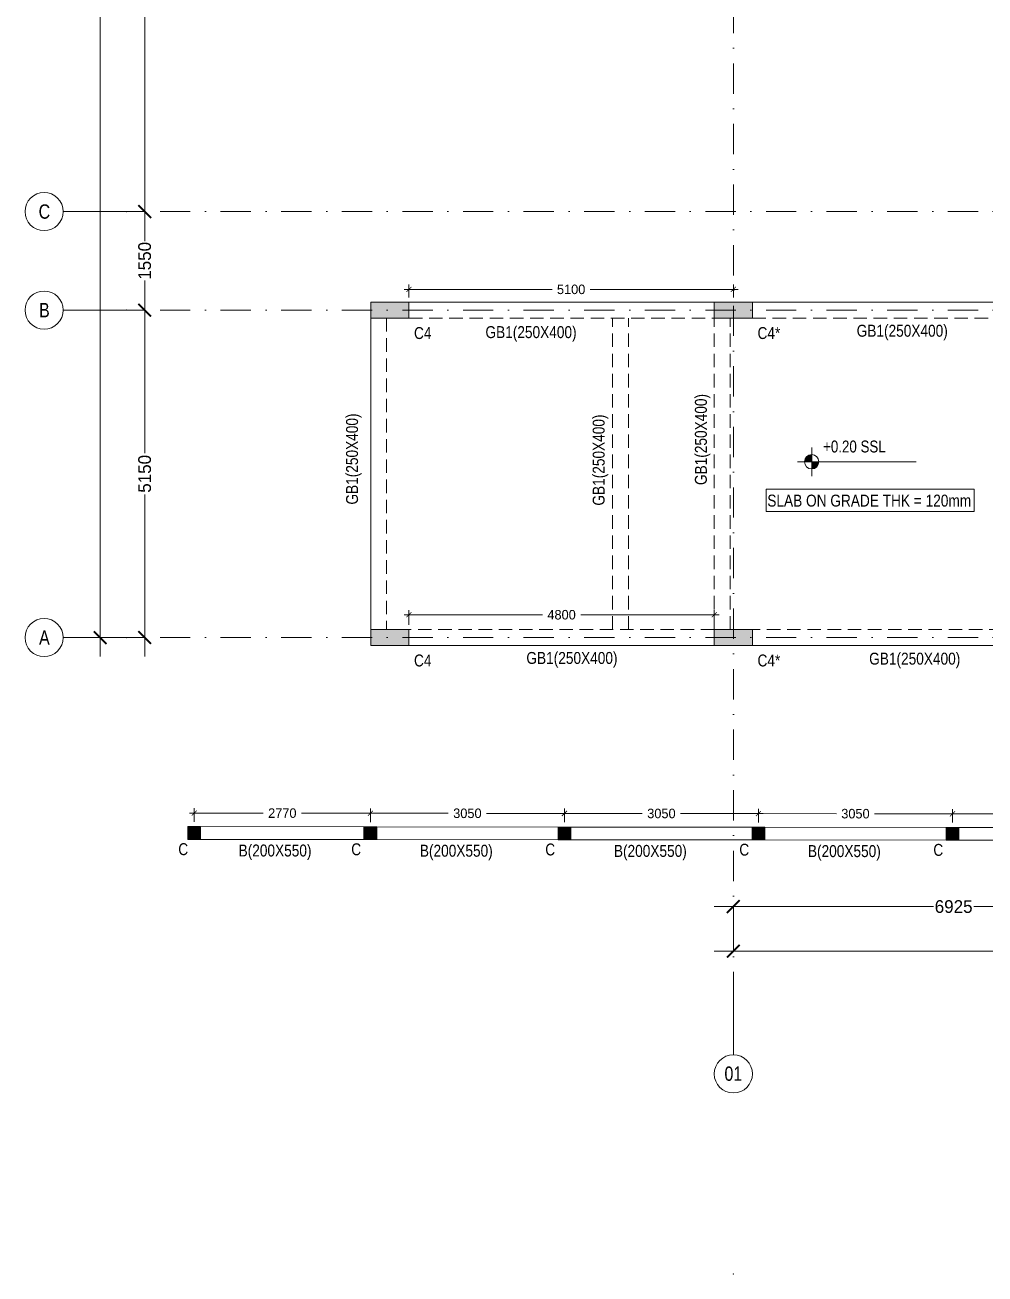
# Model space of a CAD drawing. Header units: millimetres. Extents: x -1760 to 80452, y -34880 to 8596.
# Drawn here: x -1760 to 13331, y -34880 to -15235 of the extents above; entities that cross this region are included whole.
import ezdxf
from ezdxf.enums import TextEntityAlignment as Align

# ---------------------------------------------------------------- set-up
doc = ezdxf.new("R2010")
doc.units = ezdxf.units.MM
doc.header["$LTSCALE"] = 75
for name, pattern in [('DASHDOT2', [12.7, 6.35, -3.175, 0, -3.175]), ('Dot & Dashed', [502.708322, 238.125, -132.291667, 0, -132.291655]), ('Hidden Line', [4.233333, 2.822222, -1.411111])]:
    doc.linetypes.add(name, pattern=pattern)
for name, color, linetype in [('00_A_GRIDS.3D', 1, 'Continuous'), ('02_A_GRIDS.3D', 1, 'Continuous'), ('133-EDEN HILLS- Grid$0$A_DIM 75', 1, 'Continuous')]:
    doc.layers.add(name, color=color, linetype=linetype)
for name, color, linetype, lineweight in [('G-ANNO-DIMS', 111, 'Continuous', 9), ('S-BEAM-IDEN', 2, 'Continuous', 9), ('S-COL', 3, 'Continuous', 13), ('S-COLS-IDEN', 171, 'Continuous', 9), ('S-HATCH', 8, 'Continuous', 9), ('S-SLAB', 3, 'Continuous', 13), ('TXT', 11, 'Continuous', 9)]:
    doc.layers.add(name, color=color, linetype=linetype, lineweight=lineweight)
doc.styles.add('133-5F Grid$0$TEXT 75', font='GOTHIC.TTF', dxfattribs={"height": 150})
doc.styles.add('236 - NAS Mall_CD_GF Plan$0$TEXT 500', font='GOTHIC.TTF', dxfattribs={"height": 350})
doc.styles.add('Arial', font='arial.ttf', dxfattribs={"width": 0.8, "height": 187.5})
doc.styles.add('Arial Narrow_1', font='ARIALN.TTF', dxfattribs={"height": 187.5})
doc.styles.add('GENERATED_STYLE_3', font='arial.ttf', dxfattribs={"width": 0.8})
doc.styles.add('TEXT 100', font='GOTHIC.TTF', dxfattribs={"height": 200})
doc.dimstyles.new('133-5F Grid$0$DIM 75', dxfattribs={"dimtxt": 150, "dimasz": 80, "dimexe": 75, "dimexo": 75, "dimgap": 75, "dimtad": 0, "dimdec": 0, "dimrnd": 5, "dimzin": 0, "dimdsep": 46, "dimtxsty": '133-5F Grid$0$TEXT 75', "dimblk": '133-5F Grid$0$_ARCHTICK', "dimcen": 0, "dimdle": 75, "dimclrd": 256, "dimclre": 256, "dimclrt": 256, "dimadec": 0, "dimazin": 0, "dimtfac": 1, "dimtdec": 0, "dimtmove": 1, "dimatfit": 3, "dimfxl": 160, "dimfxlon": 1, "dimtolj": 1, "dimtzin": 0, "dimlwd": 0, "dimlwe": 0, "dimarcsym": 0})
doc.dimstyles.new('236 - NAS Mall_CD_GF Plan$0$DIM 500', dxfattribs={"dimtxt": 350, "dimasz": 300, "dimexe": 0, "dimexo": 0, "dimgap": 25, "dimtad": 0, "dimdec": 0, "dimrnd": 5, "dimzin": 0, "dimdsep": 46, "dimtxsty": '236 - NAS Mall_CD_GF Plan$0$TEXT 500', "dimblk": '236 - NAS Mall_CD_GF Plan$0$_ARCHTICK', "dimcen": 0, "dimdle": 300, "dimclrd": 256, "dimclre": 256, "dimclrt": 256, "dimadec": 0, "dimazin": 0, "dimtfac": 1, "dimtdec": 0, "dimtmove": 1, "dimatfit": 3, "dimfxl": 1000, "dimfxlon": 1, "dimtolj": 1, "dimtzin": 0, "dimlwd": 0, "dimlwe": 0, "dimarcsym": 0})

# ---------------------------------------------------------------- blocks, each defined once
blk = doc.blocks.new('Spot Elevations - WYE_Spot Elevation - Target Filled-619581-VILLA E - FIRST FLOOR')
at = {"layer": 'G-ANNO-DIMS'}
h = blk.add_hatch(color=256, dxfattribs=at)
edge = h.paths.add_edge_path(flags=0)
edge.add_line((0, 0), (-1.5, 0))
edge.add_arc((0, 0), 1.5, 90, 180, ccw=False)
edge.add_line((0, 1.5), (0, 0))
h = blk.add_hatch(color=256, dxfattribs=at)
edge = h.paths.add_edge_path(flags=0)
edge.add_line((0, 0), (1.5, 0))
edge.add_arc((0, 0), 1.5, 270, 360, ccw=False)
edge.add_line((0, -1.5), (0, 0))
for p, q in [((0, -3), (0, 3)), ((-3, 0), (3.01, 0))]:
    blk.add_line(p, q, dxfattribs=at)
blk.add_circle((0, 0), 1.5, dxfattribs=at)
blk = doc.blocks.new('133-5F Grid$0$_ARCHTICK')
at = {"color": 0, "linetype": 'ByBlock', "const_width": 0.15}
blk.add_lwpolyline([(-0.5, -0.5), (0.5, 0.5)], dxfattribs=at)
blk = doc.blocks.new('*D31')
at = {"layer": '133-EDEN HILLS- Grid$0$A_DIM 75', "lineweight": 0, "transparency": 16777216}
for p, q in [((4200, -19394), (6526, -19394)), ((4275, -19520), (4275, -19319)), ((9450, -19394), (7124, -19394)), ((9375, -19520), (9375, -19319))]:
    blk.add_line(p, q, dxfattribs=at)
at = {"layer": 'Defpoints', "color": 0, "transparency": 16777216}
for p in [(4275, -19394), (4275, -19595), (9375, -19595)]:
    blk.add_point(p, dxfattribs=at)
at = {"layer": '133-EDEN HILLS- Grid$0$A_DIM 75', "lineweight": 0, "transparency": 16777216, "xscale": 80, "yscale": 80, "zscale": 80, "rotation": 180}
blk.add_blockref('133-5F Grid$0$_ARCHTICK', (4275, -19394), dxfattribs=at)
at = {"layer": '133-EDEN HILLS- Grid$0$A_DIM 75', "lineweight": 0, "transparency": 16777216, "xscale": 80, "yscale": 80, "zscale": 80}
blk.add_blockref('133-5F Grid$0$_ARCHTICK', (9375, -19394), dxfattribs=at)
at = {"layer": '133-EDEN HILLS- Grid$0$A_DIM 75', "transparency": 16777216, "insert": (6825, -19394), "char_height": 150, "attachment_point": 5, "style": '133-5F Grid$0$TEXT 75'}
blk.add_mtext('\\A1;5100', dxfattribs=at)
blk = doc.blocks.new('*D34')
at = {"layer": '133-EDEN HILLS- Grid$0$A_DIM 75', "lineweight": 0, "transparency": 16777216}
for p, q in [((4200, -24512), (6375, -24512)), ((4275, -24670), (4275, -24437)), ((9150, -24512), (6976, -24512)), ((9075, -24670), (9075, -24437))]:
    blk.add_line(p, q, dxfattribs=at)
at = {"layer": 'Defpoints', "color": 0, "transparency": 16777216}
for p in [(4275, -24512), (4275, -24745), (9075, -24745)]:
    blk.add_point(p, dxfattribs=at)
at = {"layer": '133-EDEN HILLS- Grid$0$A_DIM 75', "lineweight": 0, "transparency": 16777216, "xscale": 80, "yscale": 80, "zscale": 80, "rotation": 180}
blk.add_blockref('133-5F Grid$0$_ARCHTICK', (4275, -24512), dxfattribs=at)
at = {"layer": '133-EDEN HILLS- Grid$0$A_DIM 75', "lineweight": 0, "transparency": 16777216, "xscale": 80, "yscale": 80, "zscale": 80}
blk.add_blockref('133-5F Grid$0$_ARCHTICK', (9075, -24512), dxfattribs=at)
at = {"layer": '133-EDEN HILLS- Grid$0$A_DIM 75', "transparency": 16777216, "insert": (6675, -24512), "char_height": 150, "attachment_point": 5, "style": '133-5F Grid$0$TEXT 75'}
blk.add_mtext('\\A1;4800', dxfattribs=at)
blk = doc.blocks.new('Standard grid marker')
at = {"layer": '00_A_GRIDS.3D', "linetype": 'DASHDOT2', "lineweight": 0}
blk.add_line((1000, 0), (33692, 0), dxfattribs=at)
at = {"layer": '00_A_GRIDS.3D', "linetype": 'Dot & Dashed', "lineweight": 0}
blk.add_line((33692, 0), (34692, 0), dxfattribs=at)
at = {"layer": '00_A_GRIDS.3D', "linetype": 'Continuous', "lineweight": 0}
blk.add_circle((34992, 0), 300, dxfattribs=at)
at = {"layer": '00_A_GRIDS.3D', "linetype": 'Dot & Dashed', "lineweight": 0}
blk.add_point((38140, 0), dxfattribs=at)
blk.add_point((38140, 0), dxfattribs=at)
at = {"layer": '00_A_GRIDS.3D', "lineweight": 0, "style": 'GENERATED_STYLE_3'}
for tag, p in [('AC_MarkerText_1_0', (-464, -51)), ('AC_MarkerText_1_1', (34828, -51))]:
    blk.add_attdef(tag, text='', height=225, rotation=90, dxfattribs=at).set_placement(p, align=Align.TOP_CENTER)
blk = doc.blocks.new('Standard grid marker_2')
at = {"layer": '00_A_GRIDS.3D', "linetype": 'DASHDOT2', "lineweight": 0}
blk.add_line((1000, 0), (50581, 0), dxfattribs=at)
at = {"layer": '00_A_GRIDS.3D', "linetype": 'Dot & Dashed', "lineweight": 0}
blk.add_line((50581, 0), (51581, 0), dxfattribs=at)
at = {"layer": '00_A_GRIDS.3D', "linetype": 'Continuous', "lineweight": 0}
blk.add_circle((51881, 0), 300, dxfattribs=at)
at = {"layer": '00_A_GRIDS.3D', "linetype": 'Dot & Dashed', "lineweight": 0}
blk.add_point((50581, 0), dxfattribs=at)
blk.add_point((50581, 0), dxfattribs=at)
at = {"layer": '00_A_GRIDS.3D', "lineweight": 0, "style": 'GENERATED_STYLE_3'}
for tag, p in [('AC_MarkerText_1_0', (-300, -215)), ('AC_MarkerText_1_1', (51881, -215))]:
    blk.add_attdef(tag, text='', height=225, rotation=180, dxfattribs=at).set_placement(p, align=Align.TOP_CENTER)
blk = doc.blocks.new('236 - NAS Mall_CD_GF Plan$0$_ARCHTICK')
at = {"color": 0, "linetype": 'ByBlock', "const_width": 0.15}
blk.add_lwpolyline([(-0.5, -0.5), (0.5, 0.5)], dxfattribs=at)
blk = doc.blocks.new('*D50')
at = {"layer": '02_A_GRIDS.3D', "lineweight": 0, "transparency": 16777216}
for p, q in [((-578, -2920), (-578, -13399)), ((-157, -3220), (-578, -3220)), ((-578, -25170), (-578, -14203)), ((-160, -24870), (-578, -24870))]:
    blk.add_line(p, q, dxfattribs=at)
at = {"layer": 'Defpoints', "color": 0, "transparency": 16777216}
for p in [(-157, -3220), (-578, -24870), (-160, -24870)]:
    blk.add_point(p, dxfattribs=at)
at = {"layer": '02_A_GRIDS.3D', "lineweight": 0, "transparency": 16777216, "xscale": 200, "yscale": 200, "zscale": 200}
for p, rotation in [((-578, -3220), 90), ((-578, -24870), 270)]:
    blk.add_blockref('236 - NAS Mall_CD_GF Plan$0$_ARCHTICK', p, dxfattribs=dict(at, rotation=rotation))
at = {"layer": '02_A_GRIDS.3D', "transparency": 16777216, "insert": (-578, -13801), "char_height": 200, "attachment_point": 5, "rotation": 90, "style": 'TEXT 100'}
blk.add_mtext('\\A1;21650', dxfattribs=at)
blk = doc.blocks.new('*D53')
at = {"layer": '02_A_GRIDS.3D', "lineweight": 0, "transparency": 16777216}
for p, q in [((122, -9170), (122, -13495)), ((-300, -9470), (122, -9470)), ((122, -18470), (122, -14144)), ((-300, -18170), (122, -18170))]:
    blk.add_line(p, q, dxfattribs=at)
at = {"layer": 'Defpoints', "color": 0, "transparency": 16777216}
for p in [(-300, -9470), (-300, -18170), (122, -18170)]:
    blk.add_point(p, dxfattribs=at)
at = {"layer": '02_A_GRIDS.3D', "lineweight": 0, "transparency": 16777216, "xscale": 200, "yscale": 200, "zscale": 200}
for p, rotation in [((122, -9470), 90), ((122, -18170), 270)]:
    blk.add_blockref('236 - NAS Mall_CD_GF Plan$0$_ARCHTICK', p, dxfattribs=dict(at, rotation=rotation))
at = {"layer": '02_A_GRIDS.3D', "transparency": 16777216, "insert": (122, -13820), "char_height": 200, "attachment_point": 5, "rotation": 90, "style": 'TEXT 100'}
blk.add_mtext('\\A1;8700', dxfattribs=at)
blk = doc.blocks.new('*D54')
at = {"layer": '02_A_GRIDS.3D', "lineweight": 0, "transparency": 16777216}
for p, q in [((122, -17870), (122, -18635)), ((-300, -18170), (122, -18170)), ((122, -20020), (122, -19254)), ((-300, -19720), (122, -19720))]:
    blk.add_line(p, q, dxfattribs=at)
at = {"layer": 'Defpoints', "color": 0, "transparency": 16777216}
for p in [(-300, -18170), (-300, -19720), (122, -19720)]:
    blk.add_point(p, dxfattribs=at)
at = {"layer": '02_A_GRIDS.3D', "lineweight": 0, "transparency": 16777216, "xscale": 200, "yscale": 200, "zscale": 200}
for p, rotation in [((122, -18170), 90), ((122, -19720), 270)]:
    blk.add_blockref('236 - NAS Mall_CD_GF Plan$0$_ARCHTICK', p, dxfattribs=dict(at, rotation=rotation))
at = {"layer": '02_A_GRIDS.3D', "transparency": 16777216, "insert": (122, -18945), "char_height": 200, "attachment_point": 5, "rotation": 90, "style": 'TEXT 100'}
blk.add_mtext('\\A1;1550', dxfattribs=at)
blk = doc.blocks.new('*D55')
at = {"layer": '02_A_GRIDS.3D', "lineweight": 0, "transparency": 16777216}
for p, q in [((122, -19420), (122, -21971)), ((-300, -19720), (122, -19720)), ((122, -25170), (122, -22618)), ((-300, -24870), (122, -24870))]:
    blk.add_line(p, q, dxfattribs=at)
at = {"layer": 'Defpoints', "color": 0, "transparency": 16777216}
for p in [(-300, -19720), (-300, -24870), (122, -24870)]:
    blk.add_point(p, dxfattribs=at)
at = {"layer": '02_A_GRIDS.3D', "lineweight": 0, "transparency": 16777216, "xscale": 200, "yscale": 200, "zscale": 200}
for p, rotation in [((122, -19720), 90), ((122, -24870), 270)]:
    blk.add_blockref('236 - NAS Mall_CD_GF Plan$0$_ARCHTICK', p, dxfattribs=dict(at, rotation=rotation))
at = {"layer": '02_A_GRIDS.3D', "transparency": 16777216, "insert": (122, -22295), "char_height": 200, "attachment_point": 5, "rotation": 90, "style": 'TEXT 100'}
blk.add_mtext('\\A1;5150', dxfattribs=at)
blk = doc.blocks.new('*D56')
at = {"layer": '02_A_GRIDS.3D', "lineweight": 0, "transparency": 16777216}
for p, q in [((9075, -29102), (12519, -29102)), ((9375, -29524), (9375, -29102)), ((16600, -29102), (13156, -29102)), ((16300, -29524), (16300, -29102))]:
    blk.add_line(p, q, dxfattribs=at)
at = {"layer": 'Defpoints', "color": 0, "transparency": 16777216}
for p in [(16300, -29102), (9375, -29524), (16300, -29524)]:
    blk.add_point(p, dxfattribs=at)
at = {"layer": '02_A_GRIDS.3D', "lineweight": 0, "transparency": 16777216, "xscale": 200, "yscale": 200, "zscale": 200, "rotation": 180}
blk.add_blockref('236 - NAS Mall_CD_GF Plan$0$_ARCHTICK', (9375, -29102), dxfattribs=at)
at = {"layer": '02_A_GRIDS.3D', "lineweight": 0, "transparency": 16777216, "xscale": 200, "yscale": 200, "zscale": 200}
blk.add_blockref('236 - NAS Mall_CD_GF Plan$0$_ARCHTICK', (16300, -29102), dxfattribs=at)
at = {"layer": '02_A_GRIDS.3D', "transparency": 16777216, "insert": (12838, -29102), "char_height": 200, "attachment_point": 5, "style": 'TEXT 100'}
blk.add_mtext('\\A1;6925', dxfattribs=at)
blk = doc.blocks.new('*D61')
at = {"layer": '02_A_GRIDS.3D', "lineweight": 0, "transparency": 16777216}
for p, q in [((9375, -29380), (9375, -29802)), ((38375, -29380), (38375, -29802)), ((9075, -29802), (23159, -29802)), ((38675, -29802), (23963, -29802))]:
    blk.add_line(p, q, dxfattribs=at)
at = {"layer": 'Defpoints', "color": 0, "transparency": 16777216}
for p in [(9375, -29380), (38375, -29380), (38375, -29802)]:
    blk.add_point(p, dxfattribs=at)
at = {"layer": '02_A_GRIDS.3D', "lineweight": 0, "transparency": 16777216, "xscale": 200, "yscale": 200, "zscale": 200, "rotation": 180}
blk.add_blockref('236 - NAS Mall_CD_GF Plan$0$_ARCHTICK', (9375, -29802), dxfattribs=at)
at = {"layer": '02_A_GRIDS.3D', "lineweight": 0, "transparency": 16777216, "xscale": 200, "yscale": 200, "zscale": 200}
blk.add_blockref('236 - NAS Mall_CD_GF Plan$0$_ARCHTICK', (38375, -29802), dxfattribs=at)
at = {"layer": '02_A_GRIDS.3D', "transparency": 16777216, "insert": (23561, -29802), "char_height": 200, "attachment_point": 5, "style": 'TEXT 100'}
blk.add_mtext('\\A1;29000', dxfattribs=at)
blk = doc.blocks.new('*U81')
at = {"layer": 'S-HATCH'}
blk.add_hatch(color=256, dxfattribs=at).paths.add_polyline_path([(200, -100), (0, -100), (0, 100), (200, 100)])
at = {"layer": 'S-COL'}
blk.add_lwpolyline([(200, -100), (0, -100), (0, 100), (200, 100)], close=True, dxfattribs=at)
at = {"layer": 'S-COLS-IDEN', "insert": (400, 160), "char_height": 187, "width": 330.7, "attachment_point": 1, "rotation": 180.0613, "style": 'Arial Narrow_1'}
blk.add_mtext('C', dxfattribs=at)
blk = doc.blocks.new('*U82')
at = {"layer": 'S-COL', "color": 0, "linetype": 'ByBlock', "lineweight": -2, "transparency": 16777216, "rotation": 179.9387203752178}
for p in [(3769, -27947), (6819, -27950), (9869, -27953), (12919, -27956)]:
    blk.add_blockref('*U81', p, dxfattribs=at)
blk = doc.blocks.new('*D105')
at = {"layer": '133-EDEN HILLS- Grid$0$A_DIM 75', "lineweight": 0, "transparency": 16777216}
for p, q in [((25, 314), (1325, 314)), ((100, 175), (100, 389)), ((3225, 314), (1924, 314)), ((3150, 175), (3150, 389))]:
    blk.add_line(p, q, dxfattribs=at)
at = {"layer": 'Defpoints', "color": 0, "transparency": 16777216}
for p in [(3150, 314), (100, 100), (3150, 100)]:
    blk.add_point(p, dxfattribs=at)
at = {"layer": '133-EDEN HILLS- Grid$0$A_DIM 75', "lineweight": 0, "transparency": 16777216, "xscale": 80, "yscale": 80, "zscale": 80}
for p, rotation in [((100, 314), 179.9997332769825), ((3150, 314), 359.9997332769825)]:
    blk.add_blockref('133-5F Grid$0$_ARCHTICK', p, dxfattribs=dict(at, rotation=rotation))
at = {"layer": '133-EDEN HILLS- Grid$0$A_DIM 75', "transparency": 16777216, "insert": (1625, 314), "char_height": 150, "attachment_point": 5, "rotation": 359.9997, "style": '133-5F Grid$0$TEXT 75'}
blk.add_mtext('\\A1;3050', dxfattribs=at)
blk = doc.blocks.new('*D107')
at = {"layer": '133-EDEN HILLS- Grid$0$A_DIM 75', "lineweight": 0, "transparency": 16777216}
for p, q in [((825, -27630), (1985, -27631)), ((900, -27769), (900, -27555)), ((3744, -27633), (2585, -27632)), ((3669, -27772), (3669, -27558))]:
    blk.add_line(p, q, dxfattribs=at)
at = {"layer": 'Defpoints', "color": 0, "transparency": 16777216}
for p in [(3669, -27633), (900, -27844), (3669, -27847)]:
    blk.add_point(p, dxfattribs=at)
at = {"layer": '133-EDEN HILLS- Grid$0$A_DIM 75', "lineweight": 0, "transparency": 16777216, "xscale": 80, "yscale": 80, "zscale": 80}
for p, rotation in [((900, -27630), 179.9400319808873), ((3669, -27633), 359.9400319808873)]:
    blk.add_blockref('133-5F Grid$0$_ARCHTICK', p, dxfattribs=dict(at, rotation=rotation))
at = {"layer": '133-EDEN HILLS- Grid$0$A_DIM 75', "transparency": 16777216, "insert": (2285, -27632), "char_height": 150, "attachment_point": 5, "rotation": 359.94, "style": '133-5F Grid$0$TEXT 75'}
blk.add_mtext('\\A1;2770', dxfattribs=at)
blk = doc.blocks.new('*U87')
at = {"layer": 'S-SLAB'}
blk.add_lwpolyline([(199.9, 100.2), (3049.9, 100), (3050.1, -100), (200.1, -99.8)], close=True, dxfattribs=at)
at = {"layer": 'S-BEAM-IDEN', "insert": (878.2, -181), "char_height": 187.5, "width": 1713.653, "attachment_point": 1, "rotation": 0.06101, "style": 'Arial Narrow_1'}
blk.add_mtext('B(200X550)', dxfattribs=at)
at = {"layer": '133-EDEN HILLS- Grid$0$A_DIM 75'}
dim = blk.add_aligned_dim(p1=(99.9, 100.1), p2=(3149.9, 100.1), distance=213.5, dimstyle='133-5F Grid$0$DIM 75', dxfattribs=at)
dim.commit()
dim.dimension.update_dxf_attribs({"geometry": '*D105', "text_midpoint": (1624.9, 313.6)})
blk = doc.blocks.new('*U88')
at = {"layer": 'S-SLAB', "color": 0, "linetype": 'ByBlock', "lineweight": -2, "transparency": 16777216, "rotation": 359.9389870982365}
for p in [(3569, -27947), (6619, -27950), (9669, -27953), (12719, -27956)]:
    blk.add_blockref('*U87', p, dxfattribs=at)

msp = doc.modelspace()

# ---------------------------------------------------------------- hatches: boundary and pattern name
at = {"layer": 'S-HATCH'}
for points in [[(4275, -19844.9), (4275, -19594.9), (3675, -19594.9), (3675, -19844.9)], [(9075, -19845), (9675, -19845), (9675, -19595), (9075, -19595)], [(4275, -24994.8), (4275, -24744.8), (3675, -24744.8), (3675, -24994.8)], [(9075.2, -24994.8), (9675, -24994.8), (9675, -24744.8), (9075.2, -24744.8)], [(800.1, -27843.6), (1000.1, -27843.6), (1000.1, -28043.6), (800.1, -28043.6)]]:
    msp.add_hatch(color=256, dxfattribs=at).paths.add_polyline_path(points)

# ---------------------------------------------------------------- linework, layer by layer
at = {"layer": 'G-ANNO-DIMS'}
for p, q in [((10707.3, -22105), (10606.3, -22105)), ((12248.7, -22105), (10707.3, -22105))]:
    msp.add_line(p, q, dxfattribs=at)
at = {"layer": 'S-COL'}
for points in [[(4275, -19844.9), (4275, -19594.9), (3675, -19594.9), (3675, -19844.9), (4275, -19844.9)], [(9075, -19845), (9675, -19845), (9675, -19595), (9075, -19595)], [(4275, -24994.8), (4275, -24744.8), (3675, -24744.8), (3675, -24994.8), (4275, -24994.8)], [(9075.2, -24994.8), (9675, -24994.8), (9675, -24744.8), (9075.2, -24744.8)], [(800.1, -27843.6), (1000.1, -27843.6), (1000.1, -28043.6), (800.1, -28043.6)]]:
    msp.add_lwpolyline(points, close=True, dxfattribs=at)
at = {"layer": 'S-SLAB', "linetype": 'Hidden Line'}
for p, q in [((3925, -19844.9), (3924.9, -24744.8)), ((4275, -19844.9), (9075, -19845)), ((7475, -24744.8), (7475.1, -19845)), ((7725, -24744.8), (7725.1, -19845)), ((9075, -24744.8), (9075.1, -19845)), ((9325, -24744.8), (9325.1, -19845)), ((9675, -19845), (15175, -19845)), ((9075.2, -24744.8), (4275, -24744.7)), ((14877.3, -24745), (9675, -24744.8)), ((9675, -24744.8), (9675, -24744.8))]:
    msp.add_line(p, q, dxfattribs=at)
at = {"layer": 'S-SLAB'}
for points in [[(3675, -19595), (15175, -19595), (15175, -8045), (12125, -8045), (12125, -3095), (20975, -3095.9), (20975, -4250), (24025, -4250), (24025, -3095.9), (40549.9, -3095), (40550.1, -9595), (31775, -9594.4), (31775, -18045.1), (37325, -18045.1), (37325, -24994.9), (3675, -24994.9)], [(1000.1, -27843.6), (3569.1, -27846.5), (3569.1, -28046.5), (1000.1, -28043.6)]]:
    msp.add_lwpolyline(points, close=True, dxfattribs=at)
at = {"layer": 'TXT', "flags": 128}
msp.add_lwpolyline([(9890, -22538.1), (13161.9, -22538.1), (13161.9, -22888.4), (9890, -22888.4)], close=True, dxfattribs=at)

# ---------------------------------------------------------------- block references
at = {"layer": '00_A_GRIDS.3D', "linetype": 'Dot & Dashed'}
ref = msp.add_blockref('Standard grid marker', (9375, 3259.6), dxfattribs=dict(at, zscale=1000, rotation=270))
ref.add_attrib('AC_MarkerText_1_1', '01', dxfattribs={"color": 7, "lineweight": 0, "height": 225, "rotation": 360, "style": 'GENERATED_STYLE_3', "width": 0.8}).set_placement((9375, -31616.5), align=Align.TOP_CENTER)
at = {"layer": '00_A_GRIDS.3D', "linetype": 'Continuous'}
ref = msp.add_blockref('Standard grid marker_2', (50421.5, -18169.6), dxfattribs=dict(at, zscale=1000, rotation=180))
ref.add_attrib('AC_MarkerText_1_1', 'C', dxfattribs={"color": 7, "lineweight": 0, "height": 225, "rotation": 360, "style": 'GENERATED_STYLE_3', "width": 0.8}).set_placement((-1454.9, -18057.1), align=Align.TOP_CENTER)
ref = msp.add_blockref('Standard grid marker_2', (50421.5, -19719.9), dxfattribs=dict(at, zscale=1000, rotation=180))
ref.add_attrib('AC_MarkerText_1_1', 'B', dxfattribs={"color": 7, "lineweight": 0, "height": 225, "rotation": 360, "style": 'GENERATED_STYLE_3', "width": 0.8}).set_placement((-1454.9, -19607.4), align=Align.TOP_CENTER)
ref = msp.add_blockref('Standard grid marker_2', (50421.5, -24870), dxfattribs=dict(at, zscale=1000, rotation=180))
ref.add_attrib('AC_MarkerText_1_1', 'A', dxfattribs={"color": 7, "lineweight": 0, "height": 225, "rotation": 360, "style": 'GENERATED_STYLE_3', "width": 0.8}).set_placement((-1454.9, -24757.5), align=Align.TOP_CENTER)
at = {"layer": 'G-ANNO-DIMS', "xscale": 74.99999999999996, "yscale": 74.99999999999996, "zscale": 74.99999999999996}
msp.add_blockref('Spot Elevations - WYE_Spot Elevation - Target Filled-619581-VILLA E - FIRST FLOOR', (10606.3, -22105), dxfattribs=at)
at = {"layer": 'S-COL'}
msp.add_blockref('*U82', (0, 0), dxfattribs=at)
at = {"layer": 'S-SLAB'}
msp.add_blockref('*U88', (0, 0), dxfattribs=at)

# ---------------------------------------------------------------- texts
at = {"layer": 'S-BEAM-IDEN', "char_height": 187.5, "width": 1713.653, "attachment_point": 1, "style": 'Arial Narrow_1'}
for s, insert in [('GB1(250X400)', (5478.1, -19972.3)), ('GB1(250X400)', (11313.5, -19950.5)), ('GB1(250X400)', (6121.6, -25097.2)), ('GB1(250X400)', (11509.8, -25108.1)), ('B(200X550)', (1597.6, -28125.6))]:
    msp.add_mtext(s, dxfattribs=dict(at, insert=insert))
at = {"layer": 'S-BEAM-IDEN', "char_height": 187.5, "width": 1713.653, "attachment_point": 1, "rotation": 90, "style": 'Arial Narrow_1'}
for insert in [(8771.1, -22471.4), (3287.4, -22778.5), (7164.1, -22794.5)]:
    msp.add_mtext('GB1(250X400)', dxfattribs=dict(at, insert=insert))
at = {"layer": 'S-COLS-IDEN', "char_height": 187.5, "width": 330.696, "attachment_point": 1, "style": 'Arial Narrow_1'}
for s, insert in [('C4', (4355.2, -19986.8)), ('C4*', (9755.2, -19986.8)), ('C4', (4355.2, -25136.6)), ('C4*', (9755.2, -25136.6)), ('C', (650.2, -28104.2))]:
    msp.add_mtext(s, dxfattribs=dict(at, insert=insert))
at = {"layer": 'TXT', "insert": (9908.8, -22622.4), "char_height": 187.5, "width": 3196.915, "attachment_point": 1, "style": 'Arial Narrow_1'}
msp.add_mtext('SLAB ON GRADE THK = 120mm', dxfattribs=at)

# ---------------------------------------------------------------- dimensions: what is measured, and where the dimension line sits
at = {"layer": '02_A_GRIDS.3D'}
dim = msp.add_linear_dim(base=(-578.4, -24870), p1=(-156.5, -3220), p2=(-159.8, -24870), angle=270, dimstyle='236 - NAS Mall_CD_GF Plan$0$DIM 500', override={"dimtxt": 187.5, "dimasz": 200, "dimtxsty": 'TEXT 100'}, dxfattribs=at)
dim.commit()
dim.dimension.update_dxf_attribs({"geometry": '*D50', "text_midpoint": (-578.4, -13800.9), "dimtype": 160})
for base, p1, p2, picture, middle in [((121.6, -18169.6), (-300.4, -9470), (-300.4, -18169.6), '*D53', (121.6, -13819.8)), ((121.6, -19719.9), (-300.4, -18169.6), (-300.4, -19719.9), '*D54', (121.6, -18944.7)), ((121.6, -24870), (-300.4, -19719.9), (-300.4, -24870), '*D55', (121.6, -22294.9))]:
    dim = msp.add_linear_dim(base=base, p1=p1, p2=p2, angle=270, dimstyle='236 - NAS Mall_CD_GF Plan$0$DIM 500', override={"dimtxt": 187.5, "dimasz": 200, "dimtxsty": 'TEXT 100'}, dxfattribs=at)
    dim.commit()
    dim.dimension.update_dxf_attribs({"geometry": picture, "text_midpoint": middle})
dim = msp.add_linear_dim(base=(16300, -29101.9), p1=(9375, -29523.8), p2=(16300, -29523.8), dimstyle='236 - NAS Mall_CD_GF Plan$0$DIM 500', override={"dimtxt": 187.5, "dimasz": 200, "dimtxsty": 'TEXT 100'}, dxfattribs=at)
dim.commit()
dim.dimension.update_dxf_attribs({"geometry": '*D56', "text_midpoint": (12837.5, -29101.9)})
dim = msp.add_linear_dim(base=(38375, -29801.9), p1=(9375, -29380), p2=(38375, -29380), dimstyle='236 - NAS Mall_CD_GF Plan$0$DIM 500', override={"dimtxt": 187.5, "dimasz": 200, "dimtxsty": 'TEXT 100'}, dxfattribs=at)
dim.commit()
dim.dimension.update_dxf_attribs({"geometry": '*D61', "text_midpoint": (23561.2, -29801.9), "dimtype": 160})
at = {"layer": '133-EDEN HILLS- Grid$0$A_DIM 75'}
for base, p1, p2, picture, middle in [((4275, -19393.7), (9375, -19595), (4275, -19595), '*D31', (6825, -19393.7)), ((4275, -24512), (9075.2, -24744.8), (4275, -24745), '*D34', (6675.1, -24512))]:
    dim = msp.add_linear_dim(base=base, p1=p1, p2=p2, dimstyle='133-5F Grid$0$DIM 75', dxfattribs=at)
    dim.commit()
    dim.dimension.update_dxf_attribs({"geometry": picture, "text_midpoint": middle})
dim = msp.add_aligned_dim(p1=(900.1, -27843.6), p2=(3669.1, -27846.5), distance=213.5, dimstyle='133-5F Grid$0$DIM 75', dxfattribs=at)
dim.commit()
dim.dimension.update_dxf_attribs({"geometry": '*D107', "text_midpoint": (2284.8, -27631.6)})

# ---------------------------------------------------------------- next in the draw order: texts
at = {"layer": 'G-ANNO-DIMS', "insert": (10785.8, -21771.3), "char_height": 187.5, "width": 1733.153, "attachment_point": 1, "line_spacing_factor": 0.941778, "style": 'Arial', "bg_fill": 3, "box_fill_scale": 1.25, "bg_fill_color": 256, "bg_fill_true_color": 13158600, "bg_fill_transparency": 0}
msp.add_mtext('+0.20 SSL', dxfattribs=at)

doc.saveas('drawing.dxf')
